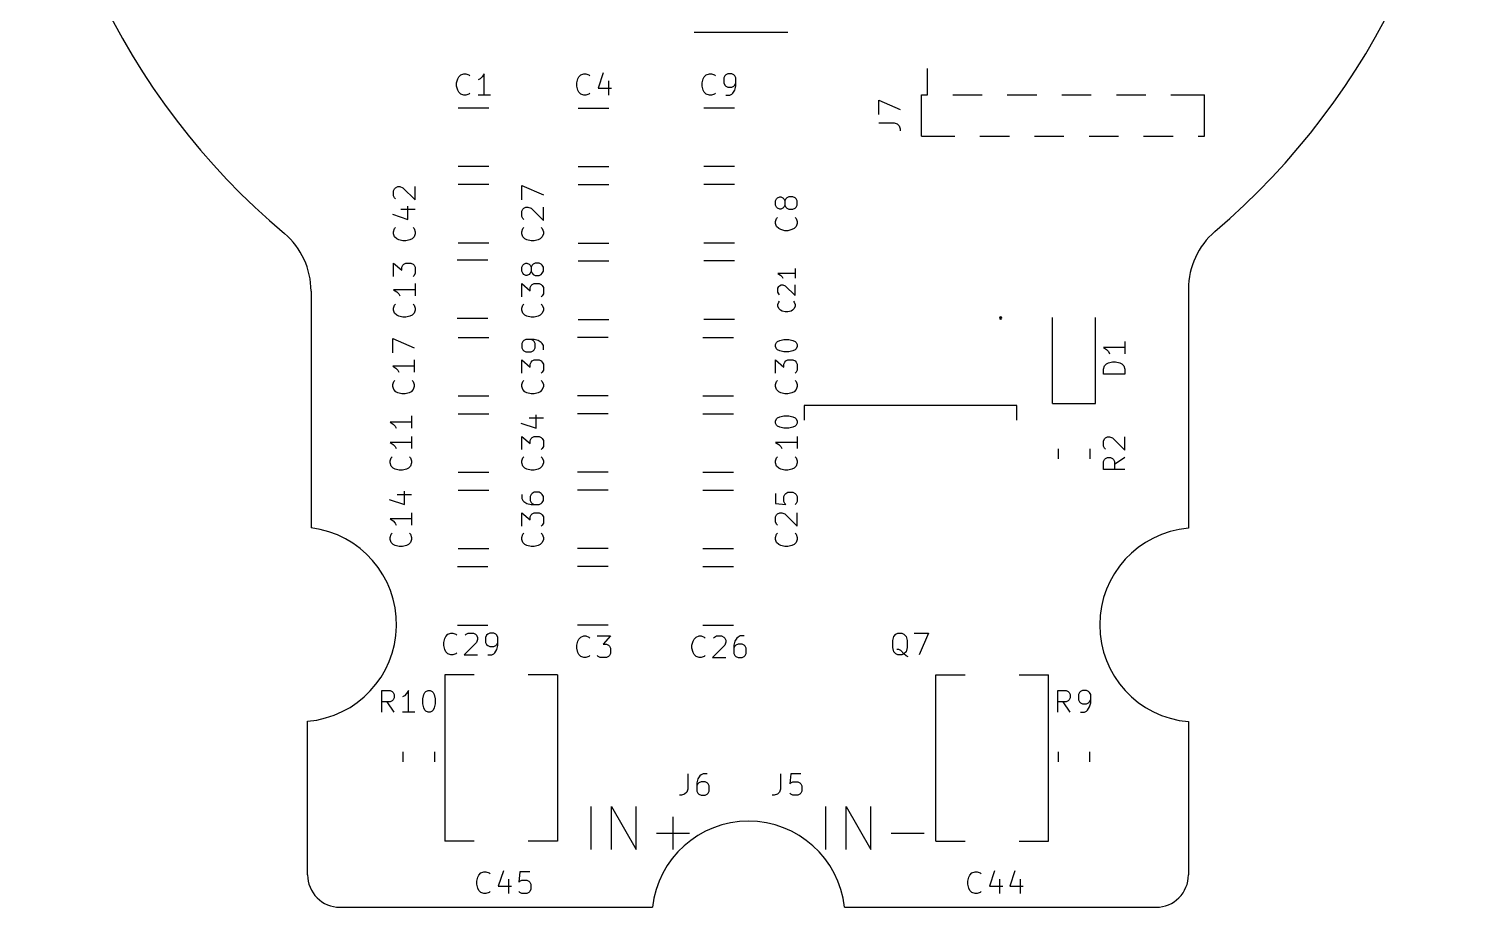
# Model space of a CAD drawing. Header units: inches. Extents: x 10 to 430, y -15 to 282.
# Drawn here: x 61.5 to 128.5, y 132.8 to 173.6 of the extents above; entities that cross this region are included whole.
import ezdxf

# ---------------------------------------------------------------- set-up
doc = ezdxf.new("R2010")
doc.units = ezdxf.units.IN
doc.header["$MEASUREMENT"] = 0
doc.layers.add('BLACK', color=7, linetype='Continuous')

msp = doc.modelspace()

# ---------------------------------------------------------------- linework, layer by layer
at = {"layer": 'BLACK', "linetype": 'Continuous'}
for p, q in [((92.48, 173.474), (96.834, 173.474)), ((81.616, 171.491), (81.759, 171.538)), ((81.759, 171.538), (81.854, 171.538)), ((81.854, 171.538), (81.997, 171.491)), ((82.711, 171.538), (82.616, 171.395)), ((82.711, 170.538), (82.711, 171.538)), ((87.204, 171.491), (87.347, 171.538)), ((87.347, 171.538), (87.442, 171.538)), ((87.442, 171.538), (87.585, 171.491)), ((88.252, 171.586), (88.013, 170.872)), ((93.046, 171.491), (93.189, 171.538)), ((93.189, 171.538), (93.284, 171.538)), ((93.284, 171.538), (93.427, 171.491)), ((94.046, 171.538), (93.951, 171.491)), ((94.236, 171.538), (94.046, 171.538)), ((94.332, 171.491), (94.236, 171.538)), ((103.343, 170.556), (103.343, 171.786)), ((81.425, 171.11), (81.473, 171.3)), ((81.425, 170.967), (81.425, 171.11)), ((81.473, 170.776), (81.425, 170.967)), ((81.473, 171.3), (81.521, 171.395)), ((81.521, 171.395), (81.616, 171.491)), ((81.997, 171.491), (82.044, 171.443)), ((82.521, 171.3), (82.425, 171.253)), ((82.616, 171.395), (82.521, 171.3)), ((87.013, 171.11), (87.061, 171.3)), ((87.013, 170.967), (87.013, 171.11)), ((87.061, 170.776), (87.013, 170.967)), ((87.061, 171.3), (87.109, 171.395)), ((87.109, 171.395), (87.204, 171.491)), ((87.585, 171.491), (87.632, 171.443)), ((88.013, 170.872), (88.632, 170.872)), ((88.49, 171.205), (88.49, 170.538)), ((92.855, 171.11), (92.903, 171.3)), ((92.855, 170.967), (92.855, 171.11)), ((92.903, 170.776), (92.855, 170.967)), ((92.903, 171.3), (92.951, 171.395)), ((92.951, 171.395), (93.046, 171.491)), ((93.427, 171.491), (93.474, 171.443)), ((93.903, 171.443), (93.855, 171.348)), ((93.855, 171.348), (93.855, 171.11)), ((93.855, 171.11), (93.903, 171.015)), ((93.951, 171.491), (93.903, 171.443)), ((93.903, 171.015), (93.951, 170.967)), ((93.951, 170.967), (94.046, 170.919)), ((94.046, 170.919), (94.236, 170.919)), ((94.236, 170.919), (94.332, 170.967)), ((94.379, 171.443), (94.332, 171.491)), ((94.332, 170.967), (94.379, 171.015)), ((94.427, 171.348), (94.379, 171.443)), ((94.379, 171.015), (94.427, 171.11)), ((94.379, 170.776), (94.427, 170.967)), ((94.427, 170.967), (94.427, 171.348)), ((81.521, 170.681), (81.473, 170.776)), ((81.616, 170.586), (81.521, 170.681)), ((81.759, 170.538), (81.616, 170.586)), ((81.854, 170.538), (81.759, 170.538)), ((81.997, 170.586), (81.854, 170.538)), ((82.044, 170.634), (81.997, 170.586)), ((82.997, 170.538), (82.425, 170.538)), ((87.109, 170.681), (87.061, 170.776)), ((87.204, 170.586), (87.109, 170.681)), ((87.347, 170.538), (87.204, 170.586)), ((87.442, 170.538), (87.347, 170.538)), ((87.585, 170.586), (87.442, 170.538)), ((87.632, 170.634), (87.585, 170.586)), ((92.951, 170.681), (92.903, 170.776)), ((93.046, 170.586), (92.951, 170.681)), ((93.189, 170.538), (93.046, 170.586)), ((93.284, 170.538), (93.189, 170.538)), ((93.427, 170.586), (93.284, 170.538)), ((93.474, 170.634), (93.427, 170.586)), ((93.951, 170.538), (94.141, 170.538)), ((94.141, 170.538), (94.236, 170.586)), ((94.236, 170.586), (94.284, 170.634)), ((94.284, 170.634), (94.379, 170.776)), ((101.073, 169.644), (101.073, 170.31)), ((101.073, 170.31), (102.073, 169.882)), ((103.058, 170.556), (103.343, 170.556)), ((103.058, 168.636), (103.058, 170.556)), ((104.513, 170.556), (105.883, 170.556)), ((107.053, 170.556), (108.423, 170.556)), ((109.593, 170.556), (110.963, 170.556)), ((112.133, 170.556), (113.503, 170.556)), ((114.673, 170.556), (116.228, 170.556)), ((116.228, 168.636), (116.228, 170.556)), ((82.922, 169.94), (81.5, 169.94)), ((87.088, 169.94), (88.51, 169.94)), ((94.352, 169.94), (92.93, 169.94)), ((101.073, 169.263), (101.787, 169.263)), ((101.787, 169.263), (101.93, 169.215)), ((101.93, 169.215), (102.025, 169.12)), ((102.025, 169.12), (102.073, 168.977)), ((102.073, 168.977), (102.073, 168.882)), ((103.058, 168.636), (104.613, 168.636)), ((105.783, 168.636), (107.153, 168.636)), ((108.323, 168.636), (109.693, 168.636)), ((110.863, 168.636), (112.233, 168.636)), ((113.403, 168.636), (114.773, 168.636)), ((115.943, 168.636), (116.228, 168.636)), ((82.922, 167.22), (81.5, 167.22)), ((87.088, 167.22), (88.51, 167.22)), ((94.352, 167.22), (92.93, 167.22)), ((78.491, 166.096), (78.539, 166.191)), ((78.539, 166.191), (78.586, 166.238)), ((78.586, 166.238), (78.681, 166.286)), ((78.681, 166.286), (78.777, 166.286)), ((78.777, 166.286), (78.92, 166.238)), ((78.92, 166.238), (79.491, 165.667)), ((79.491, 165.667), (79.491, 166.286)), ((82.922, 166.384), (81.5, 166.384)), ((84.46, 165.667), (84.46, 166.334)), ((84.46, 166.334), (85.46, 165.905)), ((87.088, 166.384), (88.51, 166.384)), ((94.352, 166.384), (92.93, 166.384)), ((78.491, 165.857), (78.491, 166.096)), ((78.539, 165.762), (78.491, 165.857)), ((78.586, 165.715), (78.539, 165.762)), ((96.271, 165.619), (96.319, 165.715)), ((96.271, 165.429), (96.271, 165.619)), ((96.319, 165.715), (96.366, 165.762)), ((96.366, 165.762), (96.461, 165.81)), ((96.461, 165.81), (96.509, 165.81)), ((96.509, 165.81), (96.604, 165.762)), ((96.604, 165.762), (96.652, 165.715)), ((96.652, 165.715), (96.7, 165.619)), ((96.747, 165.715), (96.7, 165.619)), ((96.7, 165.619), (96.7, 165.429)), ((96.795, 165.762), (96.747, 165.715)), ((96.89, 165.81), (96.795, 165.762)), ((97.08, 165.81), (96.89, 165.81)), ((97.176, 165.762), (97.08, 165.81)), ((97.223, 165.715), (97.176, 165.762)), ((97.271, 165.619), (97.223, 165.715)), ((97.271, 165.429), (97.271, 165.619)), ((78.443, 165), (79.158, 164.762)), ((78.824, 165.238), (79.491, 165.238)), ((79.158, 164.762), (79.158, 165.381)), ((84.46, 165.143), (84.508, 165.238)), ((84.46, 164.905), (84.46, 165.143)), ((84.508, 164.81), (84.46, 164.905)), ((84.508, 165.238), (84.555, 165.286)), ((84.555, 165.286), (84.65, 165.334)), ((84.65, 165.334), (84.746, 165.334)), ((84.746, 165.334), (84.889, 165.286)), ((84.889, 165.286), (85.46, 164.715)), ((85.46, 164.715), (85.46, 165.334)), ((96.319, 165.334), (96.271, 165.429)), ((96.366, 165.286), (96.319, 165.334)), ((96.319, 164.81), (96.366, 164.857)), ((96.461, 165.238), (96.366, 165.286)), ((96.509, 165.238), (96.461, 165.238)), ((96.604, 165.286), (96.509, 165.238)), ((96.652, 165.334), (96.604, 165.286)), ((96.7, 165.429), (96.652, 165.334)), ((96.7, 165.429), (96.747, 165.334)), ((96.747, 165.334), (96.795, 165.286)), ((96.795, 165.286), (96.89, 165.238)), ((96.89, 165.238), (97.08, 165.238)), ((97.08, 165.238), (97.176, 165.286)), ((97.176, 165.286), (97.223, 165.334)), ((97.176, 164.857), (97.223, 164.81)), ((97.223, 165.334), (97.271, 165.429)), ((78.491, 164.191), (78.539, 164.334)), ((78.491, 164.096), (78.491, 164.191)), ((78.539, 164.334), (78.586, 164.381)), ((79.396, 164.381), (79.443, 164.334)), ((79.443, 164.334), (79.491, 164.191)), ((79.491, 164.191), (79.491, 164.096)), ((84.46, 164.191), (84.508, 164.334)), ((84.46, 164.096), (84.46, 164.191)), ((84.555, 164.762), (84.508, 164.81)), ((84.508, 164.334), (84.555, 164.381)), ((85.365, 164.381), (85.412, 164.334)), ((85.412, 164.334), (85.46, 164.191)), ((85.46, 164.191), (85.46, 164.096)), ((96.271, 164.667), (96.319, 164.81)), ((96.271, 164.572), (96.271, 164.667)), ((96.319, 164.429), (96.271, 164.572)), ((96.414, 164.334), (96.319, 164.429)), ((96.509, 164.286), (96.414, 164.334)), ((96.7, 164.238), (96.509, 164.286)), ((96.842, 164.238), (96.7, 164.238)), ((97.033, 164.286), (96.842, 164.238)), ((97.128, 164.334), (97.033, 164.286)), ((97.223, 164.429), (97.128, 164.334)), ((97.223, 164.81), (97.271, 164.667)), ((97.271, 164.572), (97.223, 164.429)), ((97.271, 164.667), (97.271, 164.572)), ((78.539, 163.953), (78.491, 164.096)), ((78.634, 163.857), (78.539, 163.953)), ((78.729, 163.81), (78.634, 163.857)), ((78.92, 163.762), (78.729, 163.81)), ((79.062, 163.762), (78.92, 163.762)), ((79.253, 163.81), (79.062, 163.762)), ((79.348, 163.857), (79.253, 163.81)), ((79.443, 163.953), (79.348, 163.857)), ((79.491, 164.096), (79.443, 163.953)), ((82.922, 163.664), (81.5, 163.664)), ((84.508, 163.953), (84.46, 164.096)), ((84.603, 163.857), (84.508, 163.953)), ((84.698, 163.81), (84.603, 163.857)), ((84.889, 163.762), (84.698, 163.81)), ((85.031, 163.762), (84.889, 163.762)), ((85.222, 163.81), (85.031, 163.762)), ((85.317, 163.857), (85.222, 163.81)), ((85.412, 163.953), (85.317, 163.857)), ((85.46, 164.096), (85.412, 163.953)), ((87.088, 163.664), (88.51, 163.664)), ((94.352, 163.664), (92.93, 163.664)), ((82.871, 162.867), (81.448, 162.867)), ((87.088, 162.828), (88.51, 162.828)), ((94.352, 162.828), (92.93, 162.828)), ((78.491, 162.111), (78.491, 162.73)), ((78.491, 162.73), (78.872, 162.397)), ((78.872, 162.54), (78.92, 162.635)), ((78.872, 162.397), (78.872, 162.54)), ((78.92, 162.635), (78.967, 162.682)), ((78.967, 162.682), (79.062, 162.73)), ((79.062, 162.73), (79.3, 162.73)), ((79.3, 162.73), (79.396, 162.682)), ((79.396, 162.682), (79.443, 162.635)), ((79.443, 162.159), (79.396, 162.111)), ((79.443, 162.635), (79.491, 162.54)), ((79.491, 162.254), (79.443, 162.159)), ((79.491, 162.54), (79.491, 162.254)), ((84.46, 162.54), (84.508, 162.635)), ((84.46, 162.349), (84.46, 162.54)), ((84.508, 162.254), (84.46, 162.349)), ((84.508, 162.635), (84.555, 162.682)), ((84.555, 162.206), (84.508, 162.254)), ((84.555, 162.682), (84.65, 162.73)), ((84.65, 162.159), (84.555, 162.206)), ((84.65, 162.73), (84.698, 162.73)), ((84.698, 162.159), (84.65, 162.159)), ((84.698, 162.73), (84.793, 162.682)), ((84.793, 162.206), (84.698, 162.159)), ((84.793, 162.682), (84.841, 162.635)), ((84.841, 162.254), (84.793, 162.206)), ((84.841, 162.635), (84.889, 162.54)), ((84.889, 162.349), (84.841, 162.254)), ((84.936, 162.635), (84.889, 162.54)), ((84.889, 162.54), (84.889, 162.349)), ((84.889, 162.349), (84.936, 162.254)), ((84.984, 162.682), (84.936, 162.635)), ((84.936, 162.254), (84.984, 162.206)), ((85.079, 162.73), (84.984, 162.682)), ((84.984, 162.206), (85.079, 162.159)), ((85.269, 162.73), (85.079, 162.73)), ((85.079, 162.159), (85.269, 162.159)), ((85.365, 162.682), (85.269, 162.73)), ((85.269, 162.159), (85.365, 162.206)), ((85.412, 162.635), (85.365, 162.682)), ((85.365, 162.206), (85.412, 162.254)), ((85.46, 162.54), (85.412, 162.635)), ((85.412, 162.254), (85.46, 162.349)), ((85.46, 162.349), (85.46, 162.54)), ((97.178, 162.249), (96.378, 162.249)), ((96.378, 162.249), (96.493, 162.173)), ((96.493, 162.173), (96.569, 162.097)), ((97.178, 162.478), (97.178, 162.021)), ((79.491, 161.492), (78.491, 161.492)), ((78.491, 161.492), (78.634, 161.397)), ((79.491, 161.778), (79.491, 161.206)), ((84.46, 161.159), (84.46, 161.778)), ((84.46, 161.778), (84.841, 161.444)), ((84.841, 161.587), (84.889, 161.682)), ((84.841, 161.444), (84.841, 161.587)), ((84.889, 161.682), (84.936, 161.73)), ((84.936, 161.73), (85.031, 161.778)), ((85.031, 161.778), (85.269, 161.778)), ((85.269, 161.778), (85.365, 161.73)), ((85.365, 161.73), (85.412, 161.682)), ((85.412, 161.682), (85.46, 161.587)), ((85.46, 161.587), (85.46, 161.301)), ((96.378, 161.563), (96.417, 161.64)), ((96.378, 161.373), (96.378, 161.563)), ((96.417, 161.64), (96.455, 161.678)), ((96.455, 161.678), (96.531, 161.716)), ((96.531, 161.716), (96.607, 161.716)), ((96.569, 162.097), (96.607, 162.021)), ((96.607, 161.716), (96.721, 161.678)), ((96.721, 161.678), (97.178, 161.221)), ((97.178, 161.221), (97.178, 161.716)), ((115.486, 161.528), (115.486, 150.391)), ((74.649, 161.426), (74.649, 150.406)), ((78.539, 160.778), (78.586, 160.825)), ((78.634, 161.397), (78.729, 161.301)), ((78.729, 161.301), (78.777, 161.206)), ((79.396, 160.825), (79.443, 160.778)), ((84.508, 160.778), (84.555, 160.825)), ((85.412, 161.206), (85.365, 161.159)), ((85.365, 160.825), (85.412, 160.778)), ((85.46, 161.301), (85.412, 161.206)), ((96.417, 161.297), (96.378, 161.373)), ((96.378, 160.801), (96.417, 160.916)), ((96.378, 160.725), (96.378, 160.801)), ((96.455, 161.259), (96.417, 161.297)), ((96.417, 160.916), (96.455, 160.954)), ((97.102, 160.954), (97.14, 160.916)), ((97.14, 160.916), (97.178, 160.801)), ((97.178, 160.801), (97.178, 160.725)), ((78.491, 160.635), (78.539, 160.778)), ((78.491, 160.54), (78.491, 160.635)), ((78.539, 160.397), (78.491, 160.54)), ((78.634, 160.301), (78.539, 160.397)), ((78.729, 160.254), (78.634, 160.301)), ((78.92, 160.206), (78.729, 160.254)), ((79.062, 160.206), (78.92, 160.206)), ((79.253, 160.254), (79.062, 160.206)), ((79.348, 160.301), (79.253, 160.254)), ((79.443, 160.397), (79.348, 160.301)), ((79.443, 160.778), (79.491, 160.635)), ((79.491, 160.54), (79.443, 160.397)), ((79.491, 160.635), (79.491, 160.54)), ((82.871, 160.147), (81.448, 160.147)), ((84.46, 160.635), (84.508, 160.778)), ((84.46, 160.54), (84.46, 160.635)), ((84.508, 160.397), (84.46, 160.54)), ((84.603, 160.301), (84.508, 160.397)), ((84.698, 160.254), (84.603, 160.301)), ((84.889, 160.206), (84.698, 160.254)), ((85.031, 160.206), (84.889, 160.206)), ((85.222, 160.254), (85.031, 160.206)), ((85.317, 160.301), (85.222, 160.254)), ((85.412, 160.397), (85.317, 160.301)), ((85.412, 160.778), (85.46, 160.635)), ((85.46, 160.54), (85.412, 160.397)), ((85.46, 160.635), (85.46, 160.54)), ((96.417, 160.611), (96.378, 160.725)), ((96.493, 160.535), (96.417, 160.611)), ((96.569, 160.497), (96.493, 160.535)), ((96.721, 160.459), (96.569, 160.497)), ((96.836, 160.459), (96.721, 160.459)), ((96.988, 160.497), (96.836, 160.459)), ((97.064, 160.535), (96.988, 160.497)), ((97.14, 160.611), (97.064, 160.535)), ((97.178, 160.725), (97.14, 160.611)), ((106.746, 160.121), (106.746, 160.221)), ((109.166, 156.195), (109.166, 160.205)), ((111.166, 156.195), (111.166, 160.205)), ((87.088, 160.108), (88.51, 160.108)), ((94.352, 160.108), (92.93, 160.108)), ((78.452, 158.555), (78.452, 159.222)), ((78.452, 159.222), (79.452, 158.793)), ((81.5, 159.272), (82.922, 159.272)), ((84.508, 159.079), (84.46, 158.984)), ((84.46, 158.984), (84.46, 158.793)), ((84.46, 158.793), (84.508, 158.698)), ((84.555, 159.126), (84.508, 159.079)), ((84.65, 159.174), (84.555, 159.126)), ((85.031, 159.174), (84.65, 159.174)), ((84.984, 159.126), (84.889, 159.174)), ((85.031, 159.079), (84.984, 159.126)), ((85.222, 159.126), (85.031, 159.174)), ((85.079, 158.984), (85.031, 159.079)), ((85.031, 158.698), (85.079, 158.793)), ((85.079, 158.793), (85.079, 158.984)), ((85.365, 159.031), (85.222, 159.126)), ((85.412, 158.984), (85.365, 159.031)), ((85.46, 158.888), (85.412, 158.984)), ((85.46, 158.698), (85.46, 158.888)), ((88.472, 159.272), (87.049, 159.272)), ((92.891, 159.272), (94.314, 159.272)), ((96.271, 158.936), (96.319, 159.031)), ((96.271, 158.841), (96.271, 158.936)), ((96.319, 158.745), (96.271, 158.841)), ((96.319, 159.031), (96.366, 159.079)), ((96.366, 159.079), (96.461, 159.126)), ((96.461, 159.126), (96.652, 159.174)), ((96.652, 159.174), (96.89, 159.174)), ((96.89, 159.174), (97.08, 159.126)), ((97.08, 159.126), (97.176, 159.079)), ((97.176, 159.079), (97.223, 159.031)), ((97.223, 159.031), (97.271, 158.936)), ((97.271, 158.841), (97.223, 158.745)), ((97.271, 158.936), (97.271, 158.841)), ((112.526, 158.8), (111.526, 158.8)), ((111.526, 158.8), (111.669, 158.705)), ((112.526, 159.086), (112.526, 158.514)), ((79.452, 158.222), (79.452, 157.65)), ((84.46, 157.603), (84.46, 158.222)), ((84.46, 158.222), (84.841, 157.888)), ((84.508, 158.698), (84.555, 158.65)), ((84.555, 158.65), (84.65, 158.603)), ((84.65, 158.603), (84.889, 158.603)), ((84.841, 158.031), (84.889, 158.126)), ((84.889, 158.603), (84.984, 158.65)), ((84.889, 158.126), (84.936, 158.174)), ((84.936, 158.174), (85.031, 158.222)), ((84.984, 158.65), (85.031, 158.698)), ((85.031, 158.222), (85.269, 158.222)), ((85.269, 158.222), (85.365, 158.174)), ((85.365, 158.174), (85.412, 158.126)), ((85.412, 158.126), (85.46, 158.031)), ((96.271, 157.603), (96.271, 158.222)), ((96.271, 158.222), (96.652, 157.888)), ((96.366, 158.698), (96.319, 158.745)), ((96.461, 158.65), (96.366, 158.698)), ((96.652, 158.603), (96.461, 158.65)), ((96.89, 158.603), (96.652, 158.603)), ((96.652, 158.031), (96.7, 158.126)), ((96.7, 158.126), (96.747, 158.174)), ((96.747, 158.174), (96.842, 158.222)), ((96.842, 158.222), (97.08, 158.222)), ((97.08, 158.65), (96.89, 158.603)), ((97.176, 158.698), (97.08, 158.65)), ((97.08, 158.222), (97.176, 158.174)), ((97.223, 158.745), (97.176, 158.698)), ((97.176, 158.174), (97.223, 158.126)), ((97.223, 158.126), (97.271, 158.031)), ((111.669, 158.705), (111.764, 158.61)), ((111.764, 158.61), (111.812, 158.514)), ((111.764, 158.086), (111.955, 158.133)), ((111.955, 158.133), (112.098, 158.133)), ((112.098, 158.133), (112.288, 158.086)), ((79.452, 157.936), (78.452, 157.936)), ((78.452, 157.936), (78.595, 157.841)), ((78.595, 157.841), (78.691, 157.745)), ((78.691, 157.745), (78.738, 157.65)), ((84.841, 157.888), (84.841, 158.031)), ((85.412, 157.65), (85.365, 157.603)), ((85.46, 157.745), (85.412, 157.65)), ((85.46, 158.031), (85.46, 157.745)), ((96.652, 157.888), (96.652, 158.031)), ((97.223, 157.65), (97.176, 157.603)), ((97.271, 157.745), (97.223, 157.65)), ((97.271, 158.031), (97.271, 157.745)), ((111.526, 157.8), (111.574, 157.943)), ((111.526, 157.562), (111.526, 157.8)), ((112.526, 157.562), (111.526, 157.562)), ((111.574, 157.943), (111.669, 158.038)), ((111.669, 158.038), (111.764, 158.086)), ((112.288, 158.086), (112.383, 158.038)), ((112.383, 158.038), (112.479, 157.943)), ((112.479, 157.943), (112.526, 157.8)), ((112.526, 157.8), (112.526, 157.562)), ((78.452, 157.079), (78.5, 157.222)), ((78.452, 156.984), (78.452, 157.079)), ((78.5, 156.841), (78.452, 156.984)), ((78.5, 157.222), (78.548, 157.269)), ((78.595, 156.745), (78.5, 156.841)), ((79.405, 156.841), (79.31, 156.745)), ((79.357, 157.269), (79.405, 157.222)), ((79.405, 157.222), (79.452, 157.079)), ((79.452, 156.984), (79.405, 156.841)), ((79.452, 157.079), (79.452, 156.984)), ((84.46, 157.079), (84.508, 157.222)), ((84.46, 156.984), (84.46, 157.079)), ((84.508, 156.841), (84.46, 156.984)), ((84.508, 157.222), (84.555, 157.269)), ((84.603, 156.745), (84.508, 156.841)), ((85.412, 156.841), (85.317, 156.745)), ((85.365, 157.269), (85.412, 157.222)), ((85.412, 157.222), (85.46, 157.079)), ((85.46, 156.984), (85.412, 156.841)), ((85.46, 157.079), (85.46, 156.984)), ((96.271, 157.079), (96.319, 157.222)), ((96.271, 156.984), (96.271, 157.079)), ((96.319, 156.841), (96.271, 156.984)), ((96.319, 157.222), (96.366, 157.269)), ((96.414, 156.745), (96.319, 156.841)), ((97.223, 156.841), (97.128, 156.745)), ((97.176, 157.269), (97.223, 157.222)), ((97.223, 157.222), (97.271, 157.079)), ((97.271, 156.984), (97.223, 156.841)), ((97.271, 157.079), (97.271, 156.984)), ((78.691, 156.698), (78.595, 156.745)), ((78.881, 156.65), (78.691, 156.698)), ((79.024, 156.65), (78.881, 156.65)), ((79.214, 156.698), (79.024, 156.65)), ((79.31, 156.745), (79.214, 156.698)), ((81.5, 156.552), (82.922, 156.552)), ((84.698, 156.698), (84.603, 156.745)), ((84.889, 156.65), (84.698, 156.698)), ((85.031, 156.65), (84.889, 156.65)), ((85.222, 156.698), (85.031, 156.65)), ((85.317, 156.745), (85.222, 156.698)), ((88.472, 156.552), (87.049, 156.552)), ((92.891, 156.552), (94.314, 156.552)), ((96.509, 156.698), (96.414, 156.745)), ((96.7, 156.65), (96.509, 156.698)), ((96.842, 156.65), (96.7, 156.65)), ((97.033, 156.698), (96.842, 156.65)), ((97.128, 156.745), (97.033, 156.698)), ((109.166, 156.195), (111.166, 156.195)), ((79.325, 155.618), (79.325, 155.047)), ((81.5, 155.716), (82.922, 155.716)), ((84.793, 155.523), (85.46, 155.523)), ((85.127, 155.047), (85.127, 155.666)), ((88.472, 155.716), (87.049, 155.716)), ((92.891, 155.716), (94.314, 155.716)), ((96.271, 155.38), (96.319, 155.475)), ((96.319, 155.475), (96.366, 155.523)), ((96.366, 155.523), (96.461, 155.57)), ((96.461, 155.57), (96.652, 155.618)), ((96.652, 155.618), (96.89, 155.618)), ((96.89, 155.618), (97.08, 155.57)), ((97.08, 155.57), (97.176, 155.523)), ((97.176, 155.523), (97.223, 155.475)), ((97.223, 155.475), (97.271, 155.38)), ((97.596, 156.096), (97.596, 155.421)), ((107.496, 156.096), (97.596, 156.096)), ((107.496, 155.421), (107.496, 156.096)), ((79.325, 155.332), (78.325, 155.332)), ((78.325, 155.332), (78.468, 155.237)), ((78.468, 155.237), (78.564, 155.142)), ((78.564, 155.142), (78.611, 155.047)), ((84.412, 155.285), (85.127, 155.047)), ((96.271, 155.285), (96.271, 155.38)), ((96.319, 155.189), (96.271, 155.285)), ((96.366, 155.142), (96.319, 155.189)), ((96.461, 155.094), (96.366, 155.142)), ((96.652, 155.047), (96.461, 155.094)), ((96.89, 155.047), (96.652, 155.047)), ((97.08, 155.094), (96.89, 155.047)), ((97.176, 155.142), (97.08, 155.094)), ((97.223, 155.189), (97.176, 155.142)), ((97.271, 155.285), (97.223, 155.189)), ((97.271, 155.38), (97.271, 155.285)), ((79.325, 154.38), (78.325, 154.38)), ((78.325, 154.38), (78.468, 154.285)), ((78.468, 154.285), (78.564, 154.189)), ((78.564, 154.189), (78.611, 154.094)), ((79.325, 154.666), (79.325, 154.094)), ((84.46, 154.047), (84.46, 154.666)), ((84.46, 154.666), (84.841, 154.332)), ((84.841, 154.475), (84.889, 154.57)), ((84.841, 154.332), (84.841, 154.475)), ((84.889, 154.57), (84.936, 154.618)), ((84.936, 154.618), (85.031, 154.666)), ((85.031, 154.666), (85.269, 154.666)), ((85.269, 154.666), (85.365, 154.618)), ((85.365, 154.618), (85.412, 154.57)), ((85.412, 154.57), (85.46, 154.475)), ((85.46, 154.189), (85.412, 154.094)), ((85.46, 154.475), (85.46, 154.189)), ((97.271, 154.38), (96.271, 154.38)), ((96.271, 154.38), (96.414, 154.285)), ((96.414, 154.285), (96.509, 154.189)), ((96.509, 154.189), (96.557, 154.094)), ((97.271, 154.666), (97.271, 154.094)), ((111.526, 154.45), (111.574, 154.546)), ((111.526, 154.212), (111.526, 154.45)), ((111.574, 154.117), (111.526, 154.212)), ((111.574, 154.546), (111.621, 154.593)), ((111.621, 154.069), (111.574, 154.117)), ((111.621, 154.593), (111.717, 154.641)), ((111.717, 154.641), (111.812, 154.641)), ((111.812, 154.641), (111.955, 154.593)), ((111.955, 154.593), (112.526, 154.022)), ((112.526, 154.022), (112.526, 154.641)), ((78.325, 153.523), (78.373, 153.666)), ((78.325, 153.428), (78.325, 153.523)), ((78.373, 153.666), (78.421, 153.713)), ((79.23, 153.713), (79.278, 153.666)), ((79.278, 153.666), (79.325, 153.523)), ((79.325, 153.523), (79.325, 153.428)), ((84.46, 153.523), (84.508, 153.666)), ((84.46, 153.428), (84.46, 153.523)), ((84.508, 153.666), (84.555, 153.713)), ((85.412, 154.094), (85.365, 154.047)), ((85.365, 153.713), (85.412, 153.666)), ((85.412, 153.666), (85.46, 153.523)), ((85.46, 153.523), (85.46, 153.428)), ((96.271, 153.523), (96.319, 153.666)), ((96.271, 153.428), (96.271, 153.523)), ((96.319, 153.666), (96.366, 153.713)), ((97.176, 153.713), (97.223, 153.666)), ((97.223, 153.666), (97.271, 153.523)), ((97.271, 153.523), (97.271, 153.428)), ((109.431, 154.082), (109.431, 153.628)), ((110.901, 154.082), (110.901, 153.628)), ((111.526, 153.498), (111.574, 153.593)), ((111.526, 153.117), (111.526, 153.498)), ((111.574, 153.593), (111.621, 153.641)), ((111.621, 153.641), (111.717, 153.688)), ((111.717, 153.688), (111.86, 153.688)), ((111.86, 153.688), (111.955, 153.641)), ((111.955, 153.641), (112.002, 153.593)), ((112.002, 153.593), (112.05, 153.498)), ((112.526, 153.688), (112.05, 153.355)), ((112.05, 153.498), (112.05, 153.117)), ((78.373, 153.285), (78.325, 153.428)), ((78.468, 153.189), (78.373, 153.285)), ((78.564, 153.142), (78.468, 153.189)), ((78.754, 153.094), (78.564, 153.142)), ((78.897, 153.094), (78.754, 153.094)), ((79.087, 153.142), (78.897, 153.094)), ((79.183, 153.189), (79.087, 153.142)), ((79.278, 153.285), (79.183, 153.189)), ((79.325, 153.428), (79.278, 153.285)), ((81.5, 152.996), (82.922, 152.996)), ((84.508, 153.285), (84.46, 153.428)), ((84.603, 153.189), (84.508, 153.285)), ((84.698, 153.142), (84.603, 153.189)), ((84.889, 153.094), (84.698, 153.142)), ((85.031, 153.094), (84.889, 153.094)), ((85.222, 153.142), (85.031, 153.094)), ((85.317, 153.189), (85.222, 153.142)), ((85.412, 153.285), (85.317, 153.189)), ((85.46, 153.428), (85.412, 153.285)), ((88.472, 152.996), (87.049, 152.996)), ((92.891, 152.996), (94.314, 152.996)), ((96.319, 153.285), (96.271, 153.428)), ((96.414, 153.189), (96.319, 153.285)), ((96.509, 153.142), (96.414, 153.189)), ((96.7, 153.094), (96.509, 153.142)), ((96.842, 153.094), (96.7, 153.094)), ((97.033, 153.142), (96.842, 153.094)), ((97.128, 153.189), (97.033, 153.142)), ((97.223, 153.285), (97.128, 153.189)), ((97.271, 153.428), (97.223, 153.285)), ((112.526, 153.117), (111.526, 153.117)), ((78.992, 151.491), (78.992, 152.11)), ((81.5, 152.16), (82.922, 152.16)), ((88.472, 152.16), (87.049, 152.16)), ((92.891, 152.16), (94.314, 152.16)), ((78.278, 151.729), (78.992, 151.491)), ((78.659, 151.967), (79.325, 151.967)), ((84.46, 151.967), (84.46, 151.776)), ((84.46, 151.776), (84.508, 151.681)), ((84.508, 151.681), (84.555, 151.633)), ((84.555, 151.633), (84.698, 151.538)), ((84.698, 151.538), (84.889, 151.491)), ((84.889, 151.967), (84.841, 151.872)), ((84.841, 151.872), (84.841, 151.681)), ((84.841, 151.681), (84.889, 151.586)), ((84.936, 152.014), (84.889, 151.967)), ((84.889, 151.586), (84.936, 151.538)), ((84.889, 151.491), (85.269, 151.491)), ((85.031, 152.062), (84.936, 152.014)), ((84.936, 151.538), (85.031, 151.491)), ((85.269, 152.062), (85.031, 152.062)), ((85.365, 152.014), (85.269, 152.062)), ((85.269, 151.491), (85.365, 151.538)), ((85.412, 151.967), (85.365, 152.014)), ((85.365, 151.538), (85.412, 151.586)), ((85.46, 151.872), (85.412, 151.967)), ((85.412, 151.586), (85.46, 151.681)), ((85.46, 151.681), (85.46, 151.872)), ((96.271, 152.014), (96.271, 151.538)), ((96.271, 151.538), (96.747, 151.491)), ((96.652, 151.872), (96.7, 151.967)), ((96.652, 151.633), (96.652, 151.872)), ((96.7, 151.538), (96.652, 151.633)), ((96.7, 151.967), (96.747, 152.014)), ((96.747, 151.491), (96.7, 151.538)), ((96.747, 152.014), (96.842, 152.062)), ((96.842, 152.062), (97.08, 152.062)), ((97.08, 152.062), (97.176, 152.014)), ((97.176, 152.014), (97.223, 151.967)), ((97.223, 151.538), (97.176, 151.491)), ((97.223, 151.967), (97.271, 151.872)), ((97.271, 151.633), (97.223, 151.538)), ((97.271, 151.872), (97.271, 151.633)), ((79.325, 150.824), (78.325, 150.824)), ((78.325, 150.824), (78.468, 150.729)), ((79.325, 151.11), (79.325, 150.538)), ((84.46, 150.491), (84.46, 151.11)), ((84.46, 151.11), (84.841, 150.776)), ((84.841, 150.919), (84.889, 151.014)), ((84.841, 150.776), (84.841, 150.919)), ((84.889, 151.014), (84.936, 151.062)), ((84.936, 151.062), (85.031, 151.11)), ((85.031, 151.11), (85.269, 151.11)), ((85.269, 151.11), (85.365, 151.062)), ((85.365, 151.062), (85.412, 151.014)), ((85.412, 151.014), (85.46, 150.919)), ((85.46, 150.919), (85.46, 150.633)), ((96.271, 150.919), (96.319, 151.014)), ((96.271, 150.681), (96.271, 150.919)), ((96.319, 151.014), (96.366, 151.062)), ((96.366, 151.062), (96.461, 151.11)), ((96.461, 151.11), (96.557, 151.11)), ((96.557, 151.11), (96.7, 151.062)), ((96.7, 151.062), (97.271, 150.491)), ((97.271, 150.491), (97.271, 151.11)), ((78.325, 149.967), (78.373, 150.11)), ((78.373, 150.11), (78.421, 150.157)), ((78.468, 150.729), (78.564, 150.633)), ((78.564, 150.633), (78.611, 150.538)), ((79.23, 150.157), (79.278, 150.11)), ((79.278, 150.11), (79.325, 149.967)), ((84.46, 149.967), (84.508, 150.11)), ((84.508, 150.11), (84.555, 150.157)), ((85.412, 150.538), (85.365, 150.491)), ((85.365, 150.157), (85.412, 150.11)), ((85.46, 150.633), (85.412, 150.538)), ((85.412, 150.11), (85.46, 149.967)), ((96.319, 150.586), (96.271, 150.681)), ((96.271, 149.967), (96.319, 150.11)), ((96.366, 150.538), (96.319, 150.586)), ((96.319, 150.11), (96.366, 150.157)), ((97.176, 150.157), (97.223, 150.11)), ((97.223, 150.11), (97.271, 149.967)), ((78.325, 149.872), (78.325, 149.967)), ((78.373, 149.729), (78.325, 149.872)), ((78.468, 149.633), (78.373, 149.729)), ((78.564, 149.586), (78.468, 149.633)), ((78.754, 149.538), (78.564, 149.586)), ((78.897, 149.538), (78.754, 149.538)), ((79.087, 149.586), (78.897, 149.538)), ((79.183, 149.633), (79.087, 149.586)), ((79.278, 149.729), (79.183, 149.633)), ((79.325, 149.872), (79.278, 149.729)), ((79.325, 149.967), (79.325, 149.872)), ((81.5, 149.44), (82.922, 149.44)), ((84.46, 149.872), (84.46, 149.967)), ((84.508, 149.729), (84.46, 149.872)), ((84.603, 149.633), (84.508, 149.729)), ((84.698, 149.586), (84.603, 149.633)), ((84.889, 149.538), (84.698, 149.586)), ((85.031, 149.538), (84.889, 149.538)), ((85.222, 149.586), (85.031, 149.538)), ((85.317, 149.633), (85.222, 149.586)), ((85.412, 149.729), (85.317, 149.633)), ((85.46, 149.872), (85.412, 149.729)), ((85.46, 149.967), (85.46, 149.872)), ((88.472, 149.44), (87.049, 149.44)), ((92.891, 149.44), (94.314, 149.44)), ((96.271, 149.872), (96.271, 149.967)), ((96.319, 149.729), (96.271, 149.872)), ((96.414, 149.633), (96.319, 149.729)), ((96.509, 149.586), (96.414, 149.633)), ((96.7, 149.538), (96.509, 149.586)), ((96.842, 149.538), (96.7, 149.538)), ((97.033, 149.586), (96.842, 149.538)), ((97.128, 149.633), (97.033, 149.586)), ((97.223, 149.729), (97.128, 149.633)), ((97.271, 149.872), (97.223, 149.729)), ((97.271, 149.967), (97.271, 149.872)), ((81.461, 148.604), (82.884, 148.604)), ((88.472, 148.604), (87.049, 148.604)), ((92.891, 148.604), (94.314, 148.604)), ((80.917, 145.36), (81.013, 145.456)), ((81.013, 145.456), (81.156, 145.503)), ((81.156, 145.503), (81.251, 145.503)), ((81.251, 145.503), (81.394, 145.456)), ((81.394, 145.456), (81.441, 145.408)), ((81.461, 145.884), (82.884, 145.884)), ((81.822, 145.408), (81.87, 145.456)), ((81.87, 145.456), (81.965, 145.503)), ((81.965, 145.503), (82.203, 145.503)), ((82.203, 145.503), (82.298, 145.456)), ((82.298, 145.456), (82.346, 145.408)), ((82.346, 145.408), (82.394, 145.313)), ((82.822, 145.408), (82.775, 145.313)), ((82.87, 145.456), (82.822, 145.408)), ((82.965, 145.503), (82.87, 145.456)), ((83.156, 145.503), (82.965, 145.503)), ((83.251, 145.456), (83.156, 145.503)), ((83.298, 145.408), (83.251, 145.456)), ((83.346, 145.313), (83.298, 145.408)), ((88.472, 145.884), (87.049, 145.884)), ((92.891, 145.884), (94.314, 145.884)), ((101.769, 145.36), (101.864, 145.456)), ((101.864, 145.456), (101.96, 145.503)), ((101.96, 145.503), (102.15, 145.503)), ((102.15, 145.503), (102.245, 145.456)), ((102.245, 145.456), (102.341, 145.36)), ((102.722, 145.503), (103.388, 145.503)), ((103.388, 145.503), (102.96, 144.503)), ((80.822, 145.075), (80.87, 145.265)), ((80.822, 144.932), (80.822, 145.075)), ((80.87, 144.741), (80.822, 144.932)), ((80.87, 145.265), (80.917, 145.36)), ((80.917, 144.646), (80.87, 144.741)), ((82.346, 145.075), (81.775, 144.503)), ((82.394, 145.218), (82.346, 145.075)), ((82.394, 145.313), (82.394, 145.218)), ((82.775, 145.313), (82.775, 145.075)), ((82.775, 145.075), (82.822, 144.98)), ((82.822, 144.98), (82.87, 144.932)), ((82.87, 144.932), (82.965, 144.884)), ((82.965, 144.884), (83.156, 144.884)), ((83.156, 144.884), (83.251, 144.932)), ((83.203, 144.599), (83.298, 144.741)), ((83.251, 144.932), (83.298, 144.98)), ((83.298, 144.98), (83.346, 145.075)), ((83.298, 144.741), (83.346, 144.932)), ((83.346, 144.932), (83.346, 145.313)), ((87.013, 144.948), (87.061, 145.138)), ((87.013, 144.805), (87.013, 144.948)), ((87.061, 144.614), (87.013, 144.805)), ((87.061, 145.138), (87.109, 145.233)), ((87.109, 145.233), (87.204, 145.329)), ((87.204, 145.329), (87.347, 145.376)), ((87.347, 145.376), (87.442, 145.376)), ((87.442, 145.376), (87.585, 145.329)), ((87.585, 145.329), (87.632, 145.281)), ((87.966, 145.376), (88.585, 145.376)), ((88.585, 145.376), (88.252, 144.995)), ((88.252, 144.995), (88.394, 144.995)), ((88.394, 144.995), (88.49, 144.948)), ((88.49, 144.948), (88.537, 144.9)), ((88.537, 144.9), (88.585, 144.805)), ((88.585, 144.805), (88.585, 144.567)), ((92.379, 144.948), (92.427, 145.138)), ((92.379, 144.805), (92.379, 144.948)), ((92.427, 144.614), (92.379, 144.805)), ((92.427, 145.138), (92.474, 145.233)), ((92.474, 145.233), (92.57, 145.329)), ((92.57, 145.329), (92.713, 145.376)), ((92.713, 145.376), (92.808, 145.376)), ((92.808, 145.376), (92.951, 145.329)), ((92.951, 145.329), (92.998, 145.281)), ((93.903, 144.948), (93.332, 144.376)), ((93.379, 145.281), (93.427, 145.329)), ((93.427, 145.329), (93.522, 145.376)), ((93.522, 145.376), (93.76, 145.376)), ((93.76, 145.376), (93.855, 145.329)), ((93.855, 145.329), (93.903, 145.281)), ((93.903, 145.281), (93.951, 145.186)), ((93.951, 145.091), (93.903, 144.948)), ((93.951, 145.186), (93.951, 145.091)), ((94.379, 145.138), (94.332, 144.948)), ((94.332, 144.948), (94.332, 144.567)), ((94.379, 144.9), (94.332, 144.805)), ((94.474, 145.281), (94.379, 145.138)), ((94.427, 144.948), (94.379, 144.9)), ((94.522, 144.995), (94.427, 144.948)), ((94.522, 145.329), (94.474, 145.281)), ((94.617, 145.376), (94.522, 145.329)), ((94.713, 144.995), (94.522, 144.995)), ((94.808, 145.376), (94.617, 145.376)), ((94.808, 144.948), (94.713, 144.995)), ((94.855, 144.9), (94.808, 144.948)), ((94.903, 144.805), (94.855, 144.9)), ((94.903, 144.567), (94.903, 144.805)), ((101.722, 145.17), (101.769, 145.36)), ((101.722, 144.837), (101.722, 145.17)), ((101.769, 144.646), (101.722, 144.837)), ((102.007, 144.741), (101.912, 144.741)), ((102.103, 144.694), (102.007, 144.741)), ((102.341, 145.36), (102.388, 145.17)), ((102.388, 144.837), (102.341, 144.646)), ((102.388, 145.17), (102.388, 144.837)), ((81.013, 144.551), (80.917, 144.646)), ((81.156, 144.503), (81.013, 144.551)), ((81.251, 144.503), (81.156, 144.503)), ((81.394, 144.551), (81.251, 144.503)), ((81.441, 144.599), (81.394, 144.551)), ((81.775, 144.503), (82.394, 144.503)), ((82.87, 144.503), (83.06, 144.503)), ((83.06, 144.503), (83.156, 144.551)), ((83.156, 144.551), (83.203, 144.599)), ((87.109, 144.519), (87.061, 144.614)), ((87.204, 144.424), (87.109, 144.519)), ((87.347, 144.376), (87.204, 144.424)), ((87.442, 144.376), (87.347, 144.376)), ((87.585, 144.424), (87.442, 144.376)), ((87.632, 144.472), (87.585, 144.424)), ((88.013, 144.424), (87.966, 144.472)), ((88.109, 144.376), (88.013, 144.424)), ((88.394, 144.376), (88.109, 144.376)), ((88.49, 144.424), (88.394, 144.376)), ((88.537, 144.472), (88.49, 144.424)), ((88.585, 144.567), (88.537, 144.472)), ((92.474, 144.519), (92.427, 144.614)), ((92.57, 144.424), (92.474, 144.519)), ((92.713, 144.376), (92.57, 144.424)), ((92.808, 144.376), (92.713, 144.376)), ((92.951, 144.424), (92.808, 144.376)), ((92.998, 144.472), (92.951, 144.424)), ((93.332, 144.376), (93.951, 144.376)), ((94.332, 144.567), (94.379, 144.472)), ((94.379, 144.472), (94.427, 144.424)), ((94.427, 144.424), (94.522, 144.376)), ((94.522, 144.376), (94.713, 144.376)), ((94.713, 144.376), (94.808, 144.424)), ((94.808, 144.424), (94.855, 144.472)), ((94.855, 144.472), (94.903, 144.567)), ((101.864, 144.551), (101.769, 144.646)), ((101.96, 144.503), (101.864, 144.551)), ((102.15, 144.503), (101.96, 144.503)), ((102.245, 144.551), (102.103, 144.694)), ((102.245, 144.551), (102.15, 144.503)), ((102.341, 144.646), (102.245, 144.551)), ((102.341, 144.456), (102.245, 144.551)), ((102.436, 144.408), (102.341, 144.456)), ((80.876, 143.564), (80.876, 135.824)), ((82.24, 143.564), (80.876, 143.564)), ((86.116, 143.564), (84.752, 143.564)), ((86.116, 143.564), (86.116, 135.824)), ((103.736, 143.564), (105.1, 143.564)), ((103.736, 135.824), (103.736, 143.564)), ((107.612, 143.564), (108.976, 143.564)), ((108.976, 135.824), (108.976, 143.564)), ((77.949, 141.836), (77.949, 142.836)), ((77.949, 142.836), (78.33, 142.836)), ((78.33, 142.836), (78.425, 142.789)), ((78.425, 142.789), (78.473, 142.741)), ((78.473, 142.741), (78.52, 142.646)), ((79.187, 142.836), (79.092, 142.693)), ((79.187, 141.836), (79.187, 142.836)), ((79.901, 142.646), (79.949, 142.741)), ((79.949, 142.741), (79.996, 142.789)), ((79.996, 142.789), (80.092, 142.836)), ((80.092, 142.836), (80.187, 142.836)), ((80.187, 142.836), (80.282, 142.789)), ((80.282, 142.789), (80.33, 142.741)), ((80.33, 142.741), (80.377, 142.646)), ((109.413, 141.836), (109.413, 142.836)), ((109.413, 142.836), (109.794, 142.836)), ((109.794, 142.836), (109.889, 142.789)), ((109.889, 142.789), (109.937, 142.741)), ((109.937, 142.741), (109.984, 142.646)), ((110.413, 142.741), (110.365, 142.646)), ((110.461, 142.789), (110.413, 142.741)), ((110.556, 142.836), (110.461, 142.789)), ((110.746, 142.836), (110.556, 142.836)), ((110.842, 142.789), (110.746, 142.836)), ((110.889, 142.741), (110.842, 142.789)), ((110.937, 142.646), (110.889, 142.741)), ((78.33, 142.313), (77.949, 142.313)), ((78.52, 141.836), (78.187, 142.313)), ((78.425, 142.36), (78.33, 142.313)), ((78.473, 142.408), (78.425, 142.36)), ((78.52, 142.503), (78.473, 142.408)), ((78.52, 142.646), (78.52, 142.503)), ((78.996, 142.598), (78.901, 142.551)), ((79.092, 142.693), (78.996, 142.598)), ((79.854, 142.455), (79.901, 142.646)), ((79.854, 142.217), (79.854, 142.455)), ((79.901, 142.027), (79.854, 142.217)), ((80.377, 142.646), (80.425, 142.455)), ((80.425, 142.217), (80.377, 142.027)), ((80.425, 142.455), (80.425, 142.217)), ((109.794, 142.313), (109.413, 142.313)), ((109.984, 141.836), (109.651, 142.313)), ((109.889, 142.36), (109.794, 142.313)), ((109.937, 142.408), (109.889, 142.36)), ((109.984, 142.503), (109.937, 142.408)), ((109.984, 142.646), (109.984, 142.503)), ((110.365, 142.646), (110.365, 142.408)), ((110.365, 142.408), (110.413, 142.313)), ((110.413, 142.313), (110.461, 142.265)), ((110.461, 142.265), (110.556, 142.217)), ((110.556, 142.217), (110.746, 142.217)), ((110.746, 142.217), (110.842, 142.265)), ((110.794, 141.932), (110.889, 142.074)), ((110.842, 142.265), (110.889, 142.313)), ((110.889, 142.313), (110.937, 142.408)), ((110.889, 142.074), (110.937, 142.265)), ((110.937, 142.265), (110.937, 142.646)), ((74.487, 134.256), (74.487, 141.408)), ((79.473, 141.836), (78.901, 141.836)), ((79.949, 141.932), (79.901, 142.027)), ((79.996, 141.884), (79.949, 141.932)), ((80.092, 141.836), (79.996, 141.884)), ((80.187, 141.836), (80.092, 141.836)), ((80.282, 141.884), (80.187, 141.836)), ((80.33, 141.932), (80.282, 141.884)), ((80.377, 142.027), (80.33, 141.932)), ((110.461, 141.836), (110.651, 141.836)), ((110.651, 141.836), (110.746, 141.884)), ((110.746, 141.884), (110.794, 141.932)), ((115.486, 141.393), (115.487, 134.255)), ((78.936, 139.524), (78.936, 139.978)), ((80.406, 139.524), (80.406, 139.978)), ((109.416, 139.978), (109.416, 139.524)), ((110.886, 139.978), (110.886, 139.524)), ((92.18, 138.969), (92.18, 138.255)), ((92.656, 138.731), (92.609, 138.541)), ((92.751, 138.874), (92.656, 138.731)), ((92.799, 138.921), (92.751, 138.874)), ((92.894, 138.969), (92.799, 138.921)), ((93.085, 138.969), (92.894, 138.969)), ((96.498, 138.969), (96.498, 138.255)), ((96.974, 138.969), (96.927, 138.493)), ((97.45, 138.969), (96.974, 138.969)), ((92.132, 138.112), (92.037, 138.017)), ((92.18, 138.255), (92.132, 138.112)), ((92.609, 138.541), (92.609, 138.16)), ((92.656, 138.493), (92.609, 138.398)), ((92.609, 138.16), (92.656, 138.064)), ((92.704, 138.541), (92.656, 138.493)), ((92.656, 138.064), (92.704, 138.017)), ((92.799, 138.588), (92.704, 138.541)), ((92.99, 138.588), (92.799, 138.588)), ((93.085, 138.541), (92.99, 138.588)), ((93.132, 138.493), (93.085, 138.541)), ((93.085, 138.017), (93.132, 138.064)), ((93.18, 138.398), (93.132, 138.493)), ((93.132, 138.064), (93.18, 138.16)), ((93.18, 138.16), (93.18, 138.398)), ((96.45, 138.112), (96.355, 138.017)), ((96.498, 138.255), (96.45, 138.112)), ((96.927, 138.493), (96.974, 138.541)), ((96.974, 138.017), (96.927, 138.064)), ((96.974, 138.541), (97.069, 138.588)), ((97.069, 138.588), (97.308, 138.588)), ((97.308, 138.588), (97.403, 138.541)), ((97.403, 138.541), (97.45, 138.493)), ((97.45, 138.064), (97.403, 138.017)), ((97.45, 138.493), (97.498, 138.398)), ((97.498, 138.16), (97.45, 138.064)), ((97.498, 138.398), (97.498, 138.16)), ((87.688, 135.436), (87.688, 137.436)), ((88.64, 135.436), (88.64, 137.436)), ((88.64, 137.436), (89.783, 135.436)), ((89.783, 135.436), (89.783, 137.436)), ((91.894, 137.969), (91.799, 137.969)), ((92.037, 138.017), (91.894, 137.969)), ((92.704, 138.017), (92.799, 137.969)), ((92.799, 137.969), (92.99, 137.969)), ((92.99, 137.969), (93.085, 138.017)), ((96.212, 137.969), (96.117, 137.969)), ((96.355, 138.017), (96.212, 137.969)), ((97.069, 137.969), (96.974, 138.017)), ((97.308, 137.969), (97.069, 137.969)), ((97.403, 138.017), (97.308, 137.969)), ((98.61, 135.436), (98.61, 137.436)), ((99.562, 135.436), (99.562, 137.436)), ((99.562, 137.436), (100.705, 135.436)), ((100.705, 135.436), (100.705, 137.436)), ((91.497, 135.436), (91.497, 136.96)), ((90.735, 136.198), (92.259, 136.198)), ((101.657, 136.198), (103.181, 136.198)), ((82.24, 135.824), (80.876, 135.824)), ((86.116, 135.824), (84.752, 135.824)), ((103.736, 135.824), (105.1, 135.824)), ((107.612, 135.824), (108.976, 135.824)), ((82.361, 133.969), (82.409, 134.159)), ((82.409, 134.159), (82.457, 134.254)), ((82.457, 134.254), (82.552, 134.349)), ((82.552, 134.349), (82.695, 134.397)), ((82.695, 134.397), (82.79, 134.397)), ((82.79, 134.397), (82.933, 134.349)), ((82.933, 134.349), (82.981, 134.302)), ((83.6, 134.445), (83.361, 133.73)), ((83.838, 134.064), (83.838, 133.397)), ((84.361, 134.397), (84.314, 133.921)), ((84.838, 134.397), (84.361, 134.397)), ((84.361, 133.969), (84.457, 134.016)), ((84.457, 134.016), (84.695, 134.016)), ((84.695, 134.016), (84.79, 133.969)), ((105.221, 133.969), (105.269, 134.159)), ((105.269, 134.159), (105.317, 134.254)), ((105.317, 134.254), (105.412, 134.349)), ((105.412, 134.349), (105.555, 134.397)), ((105.555, 134.397), (105.65, 134.397)), ((105.65, 134.397), (105.793, 134.349)), ((105.793, 134.349), (105.841, 134.302)), ((106.46, 134.445), (106.221, 133.73)), ((106.698, 134.064), (106.698, 133.397)), ((107.412, 134.445), (107.174, 133.73)), ((107.65, 134.064), (107.65, 133.397)), ((82.361, 133.826), (82.361, 133.969)), ((82.409, 133.635), (82.361, 133.826)), ((82.457, 133.54), (82.409, 133.635)), ((82.552, 133.445), (82.457, 133.54)), ((82.695, 133.397), (82.552, 133.445)), ((82.79, 133.397), (82.695, 133.397)), ((82.933, 133.445), (82.79, 133.397)), ((82.981, 133.492), (82.933, 133.445)), ((83.361, 133.73), (83.981, 133.73)), ((84.314, 133.921), (84.361, 133.969)), ((84.361, 133.445), (84.314, 133.492)), ((84.457, 133.397), (84.361, 133.445)), ((84.695, 133.397), (84.457, 133.397)), ((84.79, 133.445), (84.695, 133.397)), ((84.79, 133.969), (84.838, 133.921)), ((84.838, 133.492), (84.79, 133.445)), ((84.838, 133.921), (84.885, 133.826)), ((84.885, 133.588), (84.838, 133.492)), ((84.885, 133.826), (84.885, 133.588)), ((105.221, 133.826), (105.221, 133.969)), ((105.269, 133.635), (105.221, 133.826)), ((105.317, 133.54), (105.269, 133.635)), ((105.412, 133.445), (105.317, 133.54)), ((105.555, 133.397), (105.412, 133.445)), ((105.65, 133.397), (105.555, 133.397)), ((105.793, 133.445), (105.65, 133.397)), ((105.841, 133.492), (105.793, 133.445)), ((106.221, 133.73), (106.841, 133.73)), ((107.174, 133.73), (107.793, 133.73)), ((75.987, 132.756), (90.538, 132.759)), ((99.482, 132.757), (113.987, 132.755))]:
    msp.add_line(p, q, dxfattribs=at)
at = {"layer": 'BLACK'}
for centre, radius, start, end in [((95.01, 189.708), 33.5, 179.99999, 229.84464), ((95.01, 189.708), 33.5, 310.39295, 0.00001), ((118.987, 161.528), 3.5, 130.39352, 180.00007), ((71.144, 161.427), 3.505, 359.97389, 49.79221), ((106.746, 160.171), 0.05, 90, 270), ((106.746, 160.171), 0.05, 270, 90), ((74.102, 145.916), 4.524, 274.87625, 83.05957), ((115.876, 145.892), 4.516, 94.95236, 265.04765), ((95.01, 132.256), 4.5, 6.40236, 173.58225), ((75.987, 134.256), 1.5, 180.00092, 270.00218), ((113.987, 134.255), 1.5, 269.99836, 0.0018)]:
    msp.add_arc(centre, radius, start, end, dxfattribs=at)

doc.saveas('drawing.dxf')
